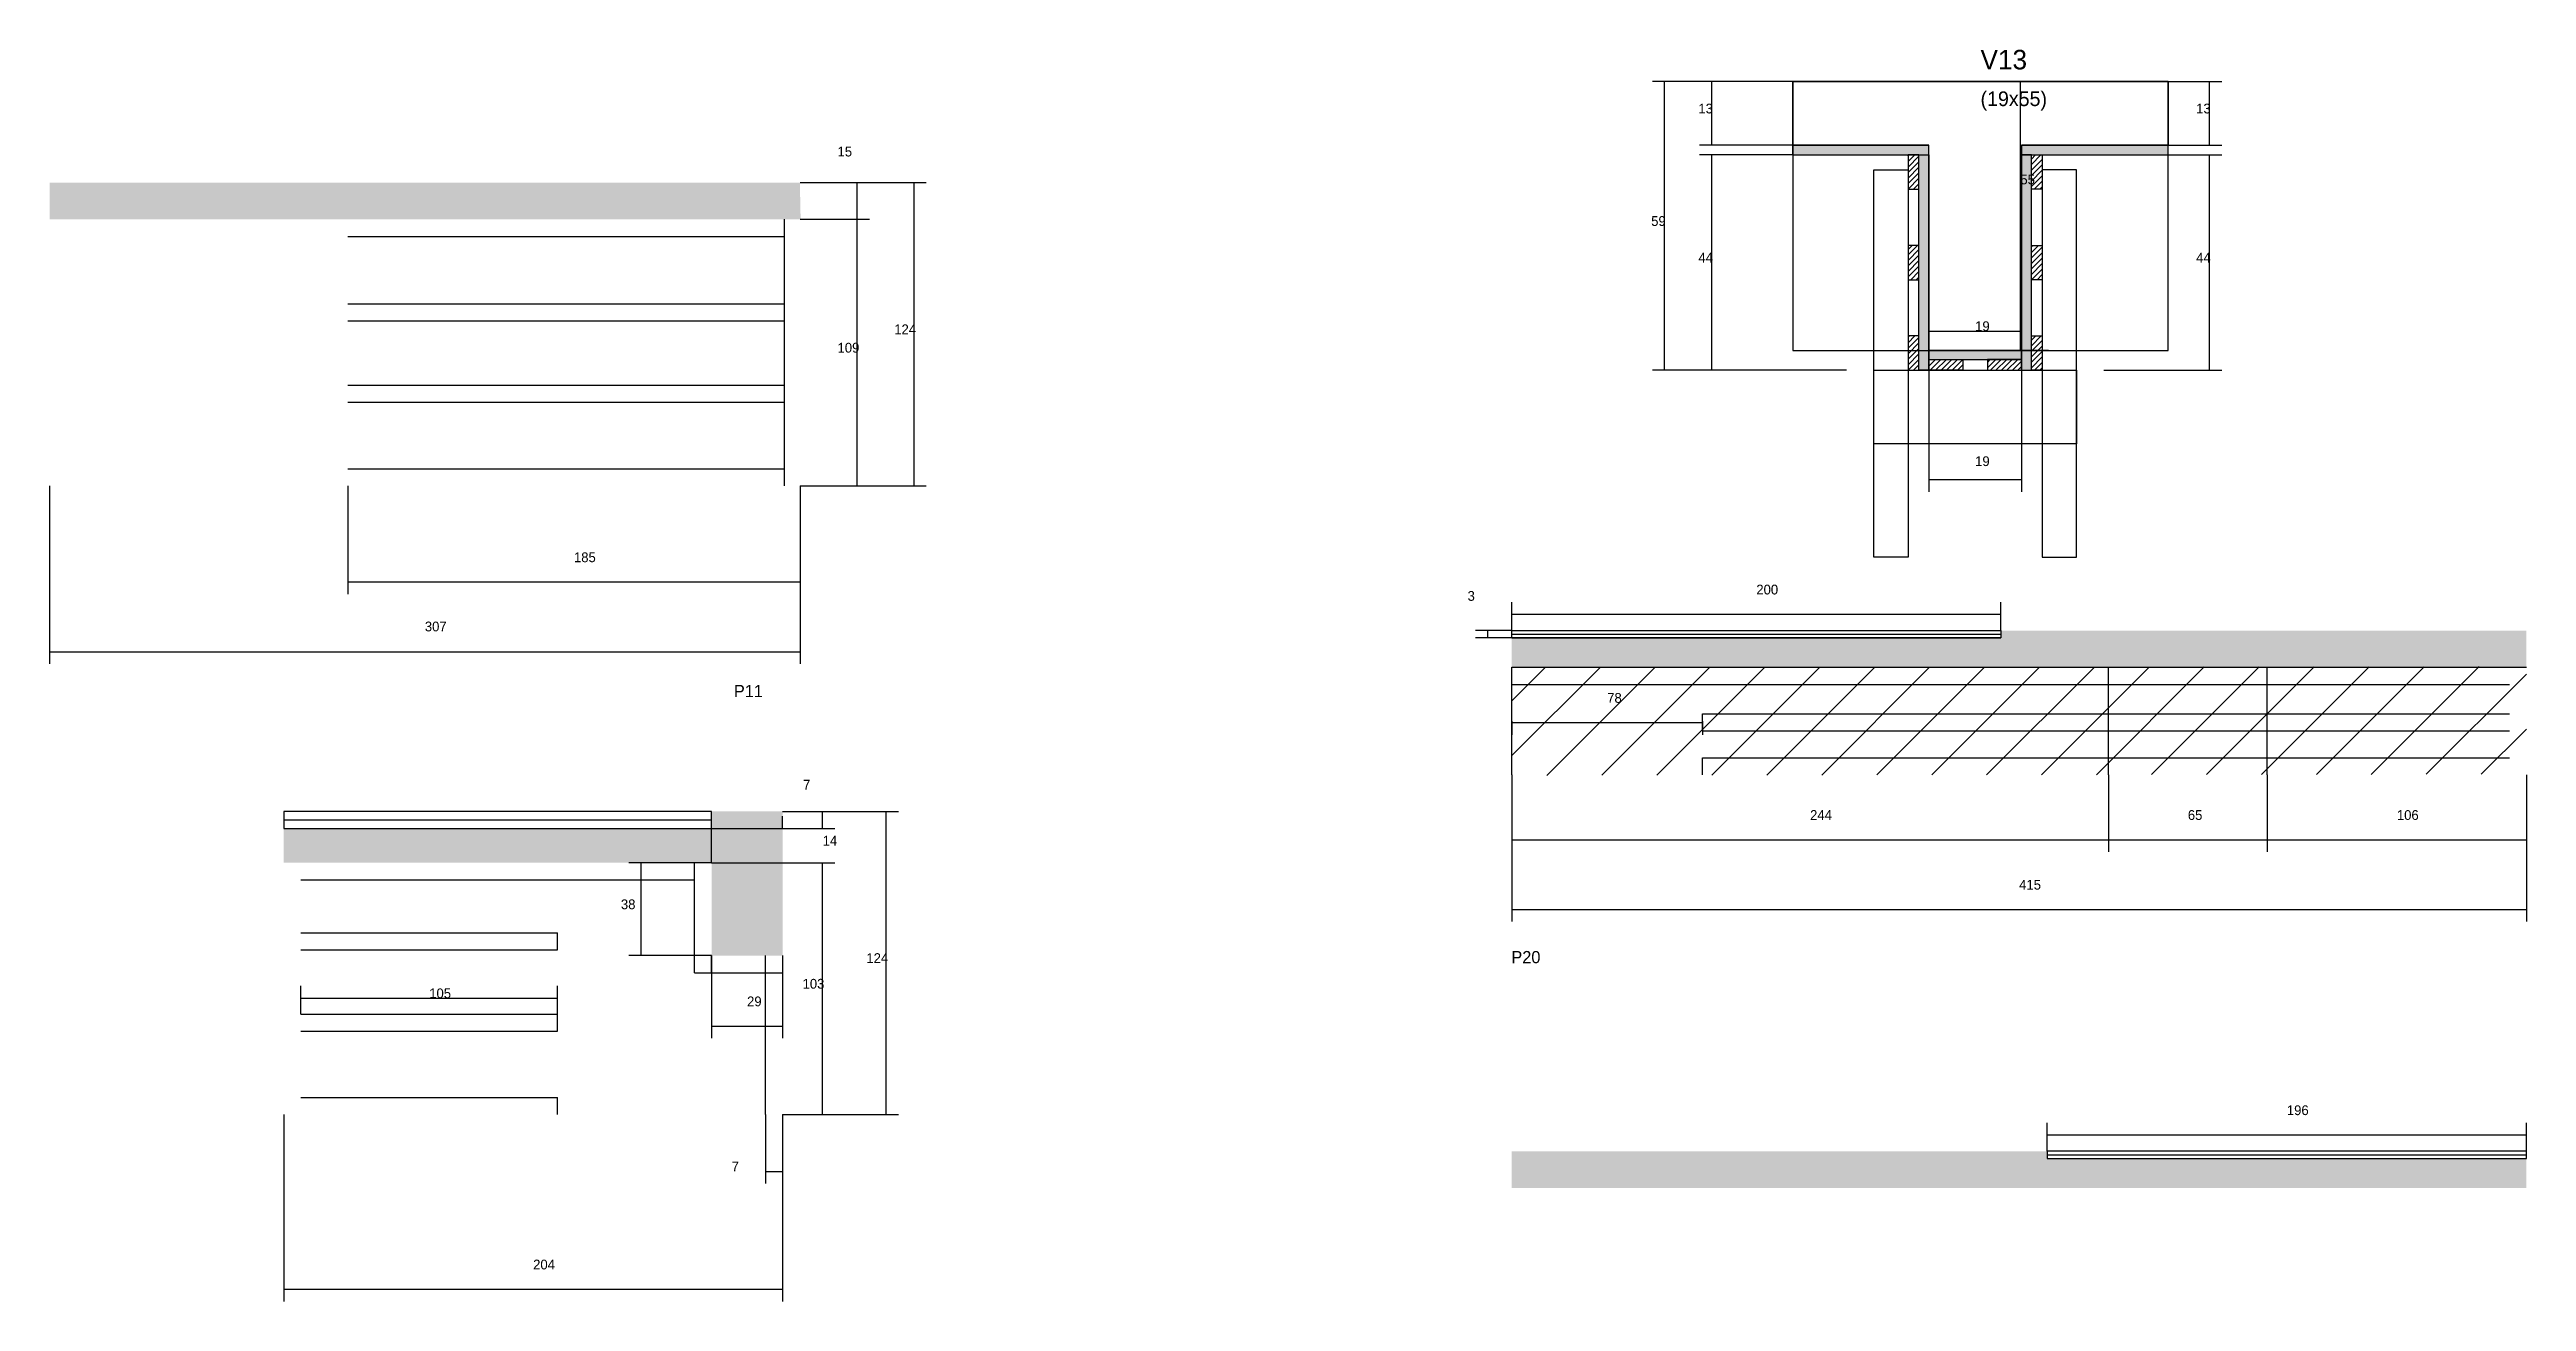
# Model space of a CAD drawing. Header units: metres. Extents: x 6146 to 7159, y 4253 to 4765.
import ezdxf

# ---------------------------------------------------------------- set-up
doc = ezdxf.new("R2010")
doc.units = ezdxf.units.M
for name, color, linetype in [('CONCRETO', 251, 'Continuous'), ('COTA', 241, 'Continuous'), ('Hachura', 253, 'Continuous'), ('Madeira', 126, 'Continuous'), ('NOMENCLATURA', 7, 'Continuous'), ('Painéis', 200, 'Continuous'), ('REAPROVEITAMENTO', 251, 'Continuous'), ('SARR_2.2x7', 40, 'Continuous'), ('SARR_3.5x7', 81, 'Continuous'), ('SARR_EDITAR', 141, 'Continuous'), ('Texto Seção', 7, 'Continuous')]:
    doc.layers.add(name, color=color, linetype=linetype)

msp = doc.modelspace()

# ---------------------------------------------------------------- hatches: boundary and pattern name
at = {"layer": 'COTA'}
h = msp.add_hatch(dxfattribs=at)
h.set_pattern_fill('AR-CONC', scale=0.03)
h.paths.add_polyline_path([(6145.9, 4710.8), (6145.9, 4695.8), (6145.9, 4695.8), (6453.1, 4695.8), (6453.1, 4695.8), (6452.8, 4710.8), (6452.8, 4710.8), (6145.9, 4710.8)])
h = msp.add_hatch(dxfattribs=at)
h.set_pattern_fill('AR-CONC', scale=0.03)
h.paths.add_polyline_path([(6944, 4524.6), (6744, 4524.6), (6744, 4524.6), (6744, 4512.6), (6744, 4512.6), (7159, 4512.6), (7159, 4512.6), (7159, 4527.6), (7159, 4527.6), (6944, 4527.6), (6944, 4527.6), (6944, 4524.6)])
h = msp.add_hatch(dxfattribs=at)
h.set_pattern_fill('AR-CONC', scale=0.03)
h.paths.add_polyline_path([(6416.7, 4394.7), (6416.7, 4432.7), (6416.7, 4432.7), (6241.7, 4432.7), (6241.7, 4432.7), (6241.7, 4446.7), (6241.7, 4446.7), (6416.7, 4446.7), (6416.7, 4446.7), (6416.7, 4453.7), (6416.7, 4453.7), (6445.7, 4453.7), (6445.7, 4453.7), (6445.7, 4394.7), (6445.7, 4394.7), (6416.7, 4394.7)])
h = msp.add_hatch(dxfattribs=at)
h.set_pattern_fill('AR-CONC', scale=0.03)
h.paths.add_polyline_path([(6963, 4311.7), (7159, 4311.7), (7159, 4311.7), (7159, 4299.7), (7159, 4299.7), (6744, 4299.7), (6744, 4299.7), (6744, 4314.7), (6744, 4314.7), (6963, 4314.7), (6963, 4314.7), (6963, 4311.7)])
at = {"layer": 'Hachura'}
h = msp.add_hatch(color=8, dxfattribs=at)
h.dxf.hatch_style = 1
h.paths.add_polyline_path([(6914.5, 4722.1), (6914.5, 4726.1), (6914.5, 4726.1), (6858.9, 4726.1), (6858.9, 4726.1), (6858.9, 4722.1), (6858.9, 4722.1), (6914.5, 4722.1)])
h = msp.add_hatch(dxfattribs=at)
h.set_pattern_fill('ANSI31', scale=0.5)
h.paths.add_polyline_path([(6906.1, 4708.1), (6910.5, 4708.1), (6910.5, 4708.1), (6910.5, 4722.1), (6910.5, 4722.1), (6906.1, 4722.1), (6906.1, 4722.1), (6906.1, 4708.1)])
h = msp.add_hatch(color=8, dxfattribs=at)
h.dxf.hatch_style = 1
h.paths.add_polyline_path([(6910.5, 4722.1), (6914.5, 4722.1), (6914.5, 4722.1), (6914.5, 4634.1), (6914.5, 4634.1), (6910.5, 4634.1), (6910.5, 4634.1), (6910.5, 4722.1)])
h = msp.add_hatch(color=8, dxfattribs=at)
h.dxf.hatch_style = 1
h.paths.add_polyline_path([(7012.5, 4722.1), (7012.5, 4726.1), (7012.5, 4726.1), (6952.5, 4726.1), (6952.5, 4726.1), (6952.5, 4722.1), (6952.5, 4722.1), (7012.5, 4722.1)])
h = msp.add_hatch(color=8, dxfattribs=at)
h.dxf.hatch_style = 1
h.paths.add_polyline_path([(6956.5, 4724.1), (6952.5, 4724.1), (6952.5, 4724.1), (6952.5, 4634.1), (6952.5, 4634.1), (6956.5, 4634.1), (6956.5, 4634.1), (6956.5, 4724.1)])
h = msp.add_hatch(dxfattribs=at)
h.set_pattern_fill('ANSI31', scale=0.5)
h.paths.add_polyline_path([(6960.9, 4708.1), (6956.5, 4708.1), (6956.5, 4708.1), (6956.5, 4722.1), (6956.5, 4722.1), (6960.9, 4722.1), (6960.9, 4722.1), (6960.9, 4708.1)])
h = msp.add_hatch(dxfattribs=at)
h.set_pattern_fill('ANSI31', scale=0.5)
h.paths.add_polyline_path([(6906.1, 4671.1), (6910.5, 4671.1), (6910.5, 4671.1), (6910.5, 4685.1), (6910.5, 4685.1), (6906.1, 4685.1), (6906.1, 4685.1), (6906.1, 4671.1)])
h = msp.add_hatch(dxfattribs=at)
h.set_pattern_fill('ANSI31', scale=0.5)
h.paths.add_polyline_path([(6960.9, 4671.1), (6956.5, 4671.1), (6956.5, 4671.1), (6956.5, 4685.1), (6956.5, 4685.1), (6960.9, 4685.1), (6960.9, 4685.1), (6960.9, 4671.1)])
h = msp.add_hatch(dxfattribs=at)
h.set_pattern_fill('ANSI31', scale=0.5)
h.paths.add_polyline_path([(6906.1, 4634.1), (6910.5, 4634.1), (6910.5, 4634.1), (6910.5, 4648.1), (6910.5, 4648.1), (6906.1, 4648.1), (6906.1, 4648.1), (6906.1, 4634.1)])
h = msp.add_hatch(color=8, dxfattribs=at)
h.dxf.hatch_style = 1
h.paths.add_polyline_path([(6952.5, 4638.5), (6952.5, 4642.1), (6952.5, 4642.1), (6914.5, 4642.1), (6914.5, 4642.1), (6914.5, 4638.5), (6914.5, 4638.5), (6952.5, 4638.5)])
h = msp.add_hatch(dxfattribs=at)
h.set_pattern_fill('ANSI31', scale=0.5)
h.paths.add_polyline_path([(6960.9, 4634.1), (6956.5, 4634.1), (6956.5, 4634.1), (6956.5, 4648.1), (6956.5, 4648.1), (6960.9, 4648.1), (6960.9, 4648.1), (6960.9, 4634.1)])
h = msp.add_hatch(dxfattribs=at)
h.set_pattern_fill('ANSI31', scale=0.5)
h.paths.add_polyline_path([(6914.5, 4634.1), (6914.5, 4638.5), (6914.5, 4638.5), (6928.5, 4638.5), (6928.5, 4638.5), (6928.5, 4634.1), (6928.5, 4634.1), (6914.5, 4634.1)])
h = msp.add_hatch(dxfattribs=at)
h.set_pattern_fill('ANSI31', scale=0.5)
h.paths.add_polyline_path([(6952.5, 4634.1), (6952.5, 4638.5), (6952.5, 4638.5), (6938.5, 4638.5), (6938.5, 4638.5), (6938.5, 4634.1), (6938.5, 4634.1), (6952.5, 4634.1)])
at = {"layer": 'REAPROVEITAMENTO'}
h = msp.add_hatch(dxfattribs=at)
h.set_pattern_fill('ANSI31', scale=5)
h.paths.add_polyline_path([(7159, 4468.9), (7159, 4512.9), (7159, 4512.9), (6744, 4512.4), (6744, 4512.4), (6744, 4468.4), (6744, 4468.4), (7159, 4468.9)])

# ---------------------------------------------------------------- linework, layer by layer
at = {"layer": 'CONCRETO'}
for points in [[(6858.9, 4726.1), (6858.9, 4752.1), (7012.5, 4752.1), (7012.5, 4726.1), (6952.5, 4726.1), (6952.5, 4642.1), (6914.5, 4642.1), (6914.5, 4726.1)], [(6858.9, 4642.1), (7012.5, 4642.1), (7012.5, 4752.1), (6858.9, 4752.1)]]:
    msp.add_lwpolyline(points, close=True, dxfattribs=at)
at = {"layer": 'COTA'}
for p, q in [((6858.9, 4752.1), (6801.5, 4752.1)), ((6806.5, 4634.1), (6806.5, 4752.1)), ((6858.9, 4752.1), (6820.8, 4752.1)), ((6825.8, 4726.1), (6825.8, 4752.1)), ((6963.5, 4752.1), (6947, 4752.1)), ((6952, 4642.1), (6952, 4752.1)), ((7012.5, 4752.1), (7034.4, 4752.1)), ((7029.4, 4726.1), (7029.4, 4752.1)), ((6858.9, 4726.1), (6820.8, 4726.1)), ((6858.9, 4722.1), (6820.8, 4722.1)), ((6825.8, 4634.1), (6825.8, 4722.1)), ((7012.5, 4726.1), (7034.4, 4726.1)), ((7012.5, 4722.1), (7034.4, 4722.1)), ((7029.4, 4634.1), (7029.4, 4722.1)), ((6452.9, 4710.8), (6481.3, 4710.8)), ((6452.9, 4710.8), (6504.5, 4710.8)), ((6476.3, 4695.8), (6476.3, 4710.8)), ((6499.5, 4586.8), (6499.5, 4710.8)), ((6452.9, 4695.8), (6481.3, 4695.8)), ((6452.9, 4695.8), (6481.3, 4695.8)), ((6476.3, 4586.8), (6476.3, 4695.8)), ((6914.5, 4634.1), (6914.5, 4655.1)), ((6952.5, 4634.1), (6952.5, 4655.1)), ((6914.5, 4650.1), (6952.5, 4650.1)), ((6963.5, 4642.1), (6947, 4642.1)), ((6880.9, 4634.1), (6801.5, 4634.1)), ((6880.9, 4634.1), (6820.8, 4634.1)), ((6914.5, 4634.1), (6914.5, 4584.4)), ((6952.5, 4634.1), (6952.5, 4584.4)), ((6986.1, 4634.1), (7034.4, 4634.1)), ((6914.5, 4589.4), (6952.5, 4589.4)), ((6145.9, 4586.8), (6145.9, 4514)), ((6267.9, 4586.8), (6267.9, 4542.5)), ((6452.9, 4586.8), (6452.9, 4542.5)), ((6452.9, 4586.8), (6452.9, 4514)), ((6452.9, 4586.8), (6481.3, 4586.8)), ((6452.9, 4586.8), (6504.5, 4586.8)), ((6267.9, 4547.5), (6452.9, 4547.5)), ((6744, 4527.6), (6744, 4539.3)), ((6944, 4527.6), (6944, 4539.3)), ((6744, 4534.3), (6944, 4534.3)), ((6145.9, 4519), (6452.9, 4519)), ((6744, 4527.6), (6729.2, 4527.6)), ((6744, 4524.6), (6729.2, 4524.6)), ((6734.2, 4524.6), (6734.2, 4527.6)), ((6744, 4490.6), (6744, 4485)), ((6744, 4490), (6822, 4490)), ((6822, 4490.6), (6822, 4485)), ((6744, 4468.6), (6744, 4437.1)), ((6744, 4468.6), (6744, 4408.6)), ((6988, 4468.6), (6988, 4437.1)), ((6988, 4468.6), (6988, 4437.1)), ((7053, 4468.6), (7053, 4437.1)), ((7053, 4468.6), (7053, 4437.1)), ((7159, 4468.6), (7159, 4437.1)), ((7159, 4468.6), (7159, 4408.6)), ((6416.7, 4432.7), (6416.7, 4451.7)), ((6445.7, 4453.7), (6467.1, 4453.7)), ((6445.7, 4446.7), (6445.7, 4451.7)), ((6462.1, 4446.7), (6462.1, 4453.7)), ((6416.7, 4446.7), (6445.7, 4446.7)), ((6445.7, 4446.7), (6467.1, 4446.7)), ((6744, 4442.1), (6988, 4442.1)), ((6988, 4442.1), (7053, 4442.1)), ((7053, 4442.1), (7159, 4442.1)), ((6416.7, 4432.7), (6467.1, 4432.7)), ((6462.1, 4329.7), (6462.1, 4432.7)), ((6744, 4413.6), (7159, 4413.6)), ((6241.7, 4329.7), (6241.7, 4253.3)), ((6438.7, 4329.7), (6438.7, 4301.5)), ((6445.7, 4329.7), (6445.7, 4253.3)), ((6445.7, 4329.7), (6467.1, 4329.7)), ((6445.7, 4329.7), (6445.7, 4301.5)), ((6963, 4314.7), (6963, 4326.4)), ((7159, 4314.7), (7159, 4326.4)), ((6963, 4321.4), (7159, 4321.4)), ((6438.7, 4306.5), (6445.7, 4306.5)), ((6241.7, 4258.3), (6445.7, 4258.3))]:
    msp.add_line(p, q, dxfattribs=at)
at = {"layer": 'Madeira'}
for points in [[(6906.1, 4708.1), (6910.5, 4708.1), (6910.5, 4722.1), (6906.1, 4722.1)], [(6960.9, 4708.1), (6956.5, 4708.1), (6956.5, 4722.1), (6960.9, 4722.1)], [(6906.1, 4671.1), (6910.5, 4671.1), (6910.5, 4685.1), (6906.1, 4685.1)], [(6960.9, 4671.1), (6956.5, 4671.1), (6956.5, 4685.1), (6960.9, 4685.1)], [(6906.1, 4634.1), (6910.5, 4634.1), (6910.5, 4648.1), (6906.1, 4648.1)], [(6960.9, 4634.1), (6956.5, 4634.1), (6956.5, 4648.1), (6960.9, 4648.1)], [(6914.5, 4634.1), (6914.5, 4638.5), (6928.5, 4638.5), (6928.5, 4634.1)], [(6952.5, 4634.1), (6952.5, 4638.5), (6938.5, 4638.5), (6938.5, 4634.1)]]:
    msp.add_lwpolyline(points, close=True, dxfattribs=at)
at = {"layer": 'Painéis'}
for p, q in [((6858.9, 4726.1), (6914.5, 4726.1)), ((6858.9, 4722.1), (6858.9, 4726.1)), ((6914.5, 4722.1), (6914.5, 4726.1)), ((6914.5, 4634.1), (6914.5, 4722.1)), ((6952.5, 4726.1), (7012.5, 4726.1)), ((6952.5, 4722.1), (6952.5, 4726.1)), ((6952.5, 4634.1), (6952.5, 4722.1)), ((7012.5, 4722.1), (7012.5, 4726.1)), ((6914.5, 4642.1), (6952.5, 4642.1)), ((6914.5, 4638.5), (6914.5, 4642.1)), ((6952.5, 4638.5), (6952.5, 4642.1)), ((6744, 4527.6), (6944, 4527.6)), ((6744, 4524.6), (6944, 4524.6)), ((6744, 4512.6), (7159, 4512.6)), ((6744, 4468.6), (6744, 4512.6)), ((6988, 4468.6), (6988, 4512.6)), ((7053, 4468.6), (7053, 4512.6)), ((6445.7, 4453.7), (6493.1, 4453.7)), ((6488.1, 4329.7), (6488.1, 4453.7)), ((6416.7, 4432.7), (6382.9, 4432.7)), ((6387.9, 4394.7), (6387.9, 4432.7)), ((6416.7, 4394.7), (6382.9, 4394.7)), ((6416.7, 4394.7), (6416.7, 4360.9)), ((6445.7, 4394.7), (6445.7, 4360.9)), ((6248.7, 4370.8), (6248.7, 4382.3)), ((6248.7, 4377.3), (6353.7, 4377.3)), ((6353.7, 4370.8), (6353.7, 4382.3)), ((6416.7, 4365.9), (6445.7, 4365.9)), ((6445.7, 4329.7), (6493.1, 4329.7))]:
    msp.add_line(p, q, dxfattribs=at)
for points in [[(6914.5, 4722.1), (6914.5, 4726.1), (6858.9, 4726.1), (6858.9, 4722.1)], [(6910.5, 4722.1), (6914.5, 4722.1), (6914.5, 4634.1), (6910.5, 4634.1)], [(7012.5, 4722.1), (7012.5, 4726.1), (6952.5, 4726.1), (6952.5, 4722.1)], [(6956.5, 4722.1), (6952.5, 4722.1), (6952.5, 4634.1), (6956.5, 4634.1)], [(6952.5, 4638.5), (6952.5, 4642.1), (6914.5, 4642.1), (6914.5, 4638.5)], [(6744, 4527.6), (6944, 4527.6), (6944, 4524.6), (6744, 4524.6)], [(6241.7, 4446.7), (6416.7, 4446.7), (6416.7, 4453.7), (6241.7, 4453.7)], [(7159, 4314.7), (6963, 4314.7), (6963, 4311.7), (7159, 4311.7)]]:
    msp.add_lwpolyline(points, close=True, dxfattribs=at)
at = {"layer": 'SARR_2.2x7'}
for p, q in [((6446.5, 4586.8), (6446.5, 4695.8)), ((6267.9, 4688.8), (6446.5, 4688.8)), ((6267.9, 4661.3), (6446.5, 4661.3)), ((6267.9, 4654.3), (6446.5, 4654.3)), ((6267.9, 4628), (6446.5, 4628)), ((6267.9, 4621), (6446.5, 4621)), ((6267.9, 4593.8), (6446.5, 4593.8)), ((6744, 4505.6), (6988, 4505.6)), ((6988, 4505.6), (7053, 4505.6)), ((7053, 4505.6), (7152, 4505.6)), ((6822, 4493.6), (6988, 4493.6)), ((6822, 4486.6), (6822, 4493.6)), ((6988, 4493.6), (7053, 4493.6)), ((7053, 4493.6), (7152, 4493.6)), ((6822, 4486.6), (6988, 4486.6)), ((6988, 4486.6), (7053, 4486.6)), ((7053, 4486.6), (7152, 4486.6)), ((6822, 4475.6), (6988, 4475.6)), ((6822, 4468.6), (6822, 4475.6)), ((6988, 4475.6), (7053, 4475.6)), ((7053, 4475.6), (7152, 4475.6)), ((6241.7, 4450.2), (6416.7, 4450.2)), ((6409.7, 4387.7), (6409.7, 4432.7)), ((6248.7, 4425.7), (6409.7, 4425.7)), ((6248.7, 4404.1), (6353.7, 4404.1)), ((6248.7, 4397.1), (6353.7, 4397.1)), ((6353.7, 4397.1), (6353.7, 4404.1)), ((6409.7, 4387.7), (6416.7, 4387.7)), ((6416.7, 4387.7), (6416.7, 4394.7)), ((6416.7, 4387.7), (6445.7, 4387.7)), ((6438.7, 4329.7), (6438.7, 4394.7)), ((6248.7, 4370.8), (6353.7, 4370.8)), ((6353.7, 4363.8), (6353.7, 4370.8)), ((6248.7, 4363.8), (6353.7, 4363.8)), ((6248.7, 4336.7), (6353.7, 4336.7)), ((6353.7, 4329.7), (6353.7, 4336.7))]:
    msp.add_line(p, q, dxfattribs=at)
at = {"layer": 'SARR_3.5x7'}
for points in [[(6892.1, 4716.1), (6906.1, 4716.1), (6906.1, 4557.6), (6892.1, 4557.6)], [(6974.9, 4716.1), (6960.9, 4716.1), (6960.9, 4557.6), (6974.9, 4557.6)], [(6892.1, 4634.1), (6974.9, 4634.1), (6974.9, 4604), (6892.1, 4604)]]:
    msp.add_lwpolyline(points, close=True, dxfattribs=at)
at = {"layer": 'SARR_EDITAR'}
for p, q in [((6744, 4526.1), (6944, 4526.1)), ((6963, 4313.2), (7159, 4313.2))]:
    msp.add_line(p, q, dxfattribs=at)

# ---------------------------------------------------------------- texts
at = {"layer": 'COTA'}
for s, p in [('13', (6820.3, 4739.1)), ('13', (7023.9, 4739.1)), ('15', (6468.2, 4721.5)), ('55', (6952, 4710.1)), ('59', (6801, 4693.1)), ('44', (6820.3, 4678.1)), ('44', (7023.9, 4678.1)), ('124', (6491.4, 4648.8)), ('19', (6933.5, 4650.1)), ('109', (6468.2, 4641.3)), ('19', (6933.5, 4594.9)), ('185', (6360.4, 4555.6)), ('3', (6725.9, 4539.8)), ('200', (6844, 4542.4)), ('307', (6299.4, 4527.3)), ('78', (6783, 4498.1)), ('7', (6454.1, 4462.6)), ('244', (6866, 4450.2)), ('65', (7020.5, 4450.2)), ('106', (7106, 4450.2)), ('14', (6462.1, 4439.7)), ('415', (6951.5, 4421.7)), ('103', (6453.9, 4381.2)), ('196', (7061, 4329.5)), ('7', (6424.9, 4306.5)), ('204', (6343.7, 4266.4))]:
    msp.add_text(s, height=4, dxfattribs=at).set_placement(p)
at = {"layer": 'NOMENCLATURA'}
for s, p in [('P11', (6425.8, 4500.4)), ('P20', (6743.8, 4391.6))]:
    msp.add_text(s, height=5, dxfattribs=at).set_placement(p)
at = {"layer": 'Painéis'}
for s, p in [('38', (6379.6, 4413.7)), ('124', (6480, 4391.7)), ('105', (6301.2, 4377.3)), ('29', (6431.2, 4374))]:
    msp.add_text(s, height=4, dxfattribs=at).set_placement(p)
at = {"layer": 'Texto Seção'}
for s, height, p in [('V13', 8, (6935.7, 4757.1)), ('(19x55)', 6, (6935.7, 4742.1))]:
    msp.add_text(s, height=height, dxfattribs=at).set_placement(p)

doc.saveas('drawing.dxf')
